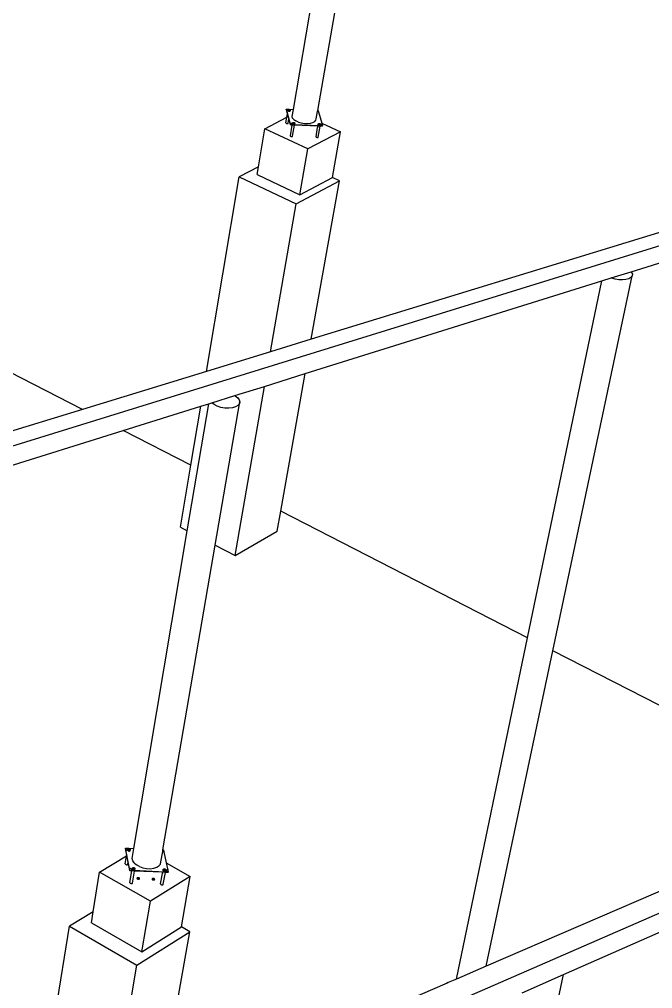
# Model space of a CAD drawing. Header units: inches. Extents: x -1925 to 2772, y -1726 to 1726.
# Drawn here: x 1209 to 1773, y -321 to 542 of the extents above; entities that cross this region are included whole.
import ezdxf

# ---------------------------------------------------------------- set-up
doc = ezdxf.new("R2010")
doc.units = ezdxf.units.IN
doc.header["$MEASUREMENT"] = 0

msp = doc.modelspace()

# ---------------------------------------------------------------- linework, layer by layer
for p, q in [((1474.68, 461.05), (1507.8, 650.9)), ((1453.06, 461.88), (1484.64, 645.58)), ((1446.73, 461.84), (1446.77, 462.12)), ((1447.07, 460.63), (1446.73, 461.84)), ((1447.12, 460.9), (1446.77, 462.12)), ((1446.77, 462.12), (1449.26, 462.02)), ((1446.77, 462.12), (1448.44, 461.35)), ((1447.07, 460.63), (1447.12, 460.9)), ((1447.83, 457.93), (1447.07, 460.63)), ((1447.12, 460.9), (1447.75, 460.92)), ((1450.32, 449.52), (1447.12, 460.9)), ((1447.3, 454.87), (1447.83, 457.93)), ((1447.75, 460.92), (1448.31, 461.02)), ((1449.09, 453.44), (1447.83, 457.93)), ((1448.31, 461.02), (1448.39, 461.05)), ((1448.38, 461.03), (1448.33, 460.94)), ((1448.33, 460.94), (1448.34, 460.82)), ((1448.38, 460.99), (1448.34, 460.93)), ((1448.34, 460.93), (1448.34, 460.8)), ((1448.34, 460.8), (1448.41, 460.68)), ((1448.37, 460.94), (1448.38, 460.99)), ((1448.37, 460.82), (1448.37, 460.94)), ((1448.44, 460.7), (1448.37, 460.82)), ((1448.38, 460.99), (1448.39, 461.05)), ((1448.39, 461.05), (1448.47, 461.51)), ((1448.41, 460.68), (1448.54, 460.56)), ((1448.56, 460.58), (1448.44, 460.7)), ((1448.47, 461.51), (1448.53, 461.61)), ((1448.47, 461.39), (1448.47, 461.51)), ((1448.53, 461.27), (1448.47, 461.39)), ((1448.5, 461.09), (1448.66, 461.15)), ((1448.5, 461.1), (1448.56, 461.14)), ((1448.53, 461.15), (1448.51, 461.14)), ((1448.53, 461.13), (1448.51, 461.11)), ((1448.53, 461.61), (1448.65, 461.71)), ((1448.64, 461.17), (1448.53, 461.27)), ((1448.62, 461.18), (1448.53, 461.15)), ((1448.64, 461.17), (1448.53, 461.13)), ((1448.54, 460.56), (1448.73, 460.45)), ((1448.56, 461.14), (1448.64, 461.17)), ((1448.74, 460.48), (1448.56, 460.58)), ((1448.66, 461.15), (1448.64, 461.17)), ((1448.64, 461.17), (1448.64, 461.17)), ((1448.65, 461.71), (1448.83, 461.77)), ((1448.66, 461.15), (1448.84, 461.05)), ((1448.73, 460.45), (1448.95, 460.37)), ((1448.96, 460.4), (1448.74, 460.48)), ((1448.83, 461.77), (1449.05, 461.81)), ((1449.06, 460.97), (1448.84, 461.05)), ((1448.95, 460.37), (1449.2, 460.31)), ((1448.96, 460.4), (1449.2, 460.34)), ((1449.05, 461.81), (1449.27, 461.81)), ((1449.3, 460.91), (1449.06, 460.97)), ((1449.2, 460.34), (1449.46, 460.32)), ((1449.2, 460.31), (1449.46, 460.28)), ((1449.27, 461.81), (1449.26, 462.02)), ((1449.26, 462.02), (1453.06, 461.88)), ((1449.27, 461.81), (1449.29, 461.82)), ((1449.29, 461.82), (1449.54, 461.79)), ((1449.55, 460.88), (1449.3, 460.91)), ((1449.46, 460.32), (1449.7, 460.32)), ((1449.46, 460.28), (1449.46, 460.32)), ((1449.46, 460.3), (1449.71, 460.31)), ((1449.54, 461.79), (1449.79, 461.73)), ((1449.8, 460.89), (1449.55, 460.88)), ((1449.7, 460.32), (1449.92, 460.36)), ((1449.71, 460.31), (1449.94, 460.35)), ((1449.79, 461.73), (1450, 461.65)), ((1450.01, 460.93), (1449.8, 460.89)), ((1450.09, 460.43), (1449.92, 460.36)), ((1449.94, 460.35), (1450.12, 460.41)), ((1449.98, 460.74), (1450.15, 460.73)), ((1450, 461.65), (1450.18, 461.55)), ((1450.11, 460.96), (1450.01, 460.93)), ((1450.09, 460.43), (1450.22, 460.52)), ((1450.12, 460.97), (1450.11, 460.96)), ((1450.11, 460.96), (1450.17, 460.9)), ((1450.19, 461), (1450.12, 460.97)), ((1450.18, 460.92), (1450.12, 460.97)), ((1450.12, 460.41), (1450.25, 460.51)), ((1450.18, 460.93), (1450.13, 460.97)), ((1450.18, 461.55), (1450.31, 461.44)), ((1450.31, 461.09), (1450.19, 461)), ((1450.28, 460.63), (1450.22, 460.52)), ((1450.25, 460.73), (1450.28, 460.73)), ((1450.25, 460.51), (1450.31, 460.62)), ((1450.26, 460.78), (1450.28, 460.74)), ((1450.3, 460.75), (1450.27, 460.82)), ((1450.31, 460.74), (1450.27, 460.82)), ((1450.28, 460.74), (1450.28, 460.73)), ((1450.28, 460.73), (1450.28, 460.63)), ((1450.28, 460.63), (1450.3, 460.73)), ((1450.28, 460.73), (1450.3, 460.73)), ((1450.3, 460.75), (1450.38, 461.19)), ((1450.31, 460.74), (1450.3, 460.75)), ((1450.3, 460.73), (1450.3, 460.75)), ((1450.3, 460.73), (1450.31, 460.73)), ((1450.31, 461.44), (1450.38, 461.31)), ((1450.38, 461.19), (1450.31, 461.09)), ((1450.32, 460.73), (1450.31, 460.74)), ((1450.31, 460.73), (1450.31, 460.74)), ((1450.31, 460.74), (1450.31, 460.74)), ((1450.31, 460.73), (1450.32, 460.73)), ((1450.31, 460.62), (1450.31, 460.73)), ((1450.38, 461.31), (1450.38, 461.19)), ((1451.98, 455.59), (1453.06, 461.88)), ((1473.37, 453.56), (1474.48, 459.94)), ((1474.48, 459.94), (1474.68, 461.05)), ((1474.48, 459.94), (1474.72, 459.89)), ((1474.65, 460.88), (1474.98, 461.06)), ((1474.68, 461.05), (1475.03, 461.03)), ((1474.72, 459.89), (1475.38, 459.82)), ((1475.03, 461.03), (1475.38, 459.82)), ((1475.38, 459.82), (1478.3, 449.74)), ((2132.41, 449.59), (426.98, -77.84)), ((1427.65, 444.62), (1447.3, 454.87)), ((1446.45, 449.92), (1447.3, 454.87)), ((1446.45, 449.8), (1446.45, 449.92)), ((1446.52, 449.67), (1446.45, 449.8)), ((1446.52, 449.67), (1446.65, 449.55)), ((1446.65, 449.55), (1446.84, 449.44)), ((1446.84, 449.44), (1447.06, 449.36)), ((1447.06, 449.36), (1447.32, 449.3)), ((1447.32, 449.3), (1447.58, 449.27)), ((1447.58, 449.27), (1447.83, 449.28)), ((1447.83, 449.28), (1448.05, 449.32)), ((1448.05, 449.32), (1448.24, 449.39)), ((1448.24, 449.39), (1448.36, 449.48)), ((1448.36, 449.48), (1448.43, 449.6)), ((1448.43, 449.72), (1448.41, 449.75)), ((1448.43, 449.6), (1449.09, 453.44)), ((1448.43, 449.6), (1448.43, 449.72)), ((1450.27, 449.25), (1449.09, 453.44)), ((1450.27, 449.25), (1450.32, 449.52)), ((1450.61, 448.03), (1450.27, 449.25)), ((1450.98, 449.46), (1450.32, 449.52)), ((1450.66, 448.3), (1450.32, 449.52)), ((1450.66, 448.3), (1452.18, 449.09)), ((1451.61, 449.31), (1450.98, 449.46)), ((1452.18, 449.1), (1451.61, 449.31)), ((1452.4, 454.24), (1451.98, 455.59)), ((1452.65, 448.83), (1452.18, 449.1)), ((1452.36, 449.45), (1452.29, 449.34)), ((1452.33, 449.39), (1452.29, 449.33)), ((1452.29, 449.34), (1452.29, 449.22)), ((1452.29, 449.33), (1452.3, 449.2)), ((1452.3, 449.2), (1452.37, 449.07)), ((1452.32, 449.34), (1452.36, 449.39)), ((1452.32, 449.34), (1452.33, 449.39)), ((1452.33, 449.22), (1452.32, 449.34)), ((1452.33, 449.39), (1452.42, 449.91)), ((1452.36, 449.44), (1452.33, 449.39)), ((1452.39, 449.09), (1452.33, 449.22)), ((1452.37, 449.46), (1452.36, 449.45)), ((1452.36, 449.44), (1452.36, 449.44)), ((1452.37, 449.07), (1452.5, 448.95)), ((1452.39, 449.09), (1452.52, 448.98)), ((1453.51, 452.91), (1452.4, 454.24)), ((1452.42, 449.91), (1452.49, 450.02)), ((1452.42, 449.79), (1452.42, 449.91)), ((1452.49, 449.66), (1452.42, 449.79)), ((1452.49, 450.02), (1452.61, 450.11)), ((1452.62, 449.55), (1452.49, 449.66)), ((1452.5, 448.95), (1452.68, 448.85)), ((1452.52, 448.98), (1452.7, 448.87)), ((1452.61, 450.11), (1452.79, 450.17)), ((1452.8, 449.44), (1452.62, 449.55)), ((1452.99, 448.52), (1452.65, 448.83)), ((1452.68, 448.85), (1452.91, 448.76)), ((1452.7, 448.87), (1452.92, 448.79)), ((1452.79, 450.17), (1453.01, 450.21)), ((1453.02, 449.36), (1452.8, 449.44)), ((1452.91, 448.76), (1453.16, 448.7)), ((1452.92, 448.79), (1453.16, 448.74)), ((1453.01, 450.21), (1453.25, 450.22)), ((1453.26, 449.31), (1453.02, 449.36)), ((1453.42, 448.71), (1453.16, 448.74)), ((1453.25, 450.22), (1453.5, 450.19)), ((1453.51, 449.28), (1453.26, 449.31)), ((1453.26, 449.28), (1453.29, 449.16)), ((1453.48, 449.28), (1453.28, 449.18)), ((1453.49, 449.15), (1453.29, 449.16)), ((1453.42, 448.71), (1453.29, 449.16)), ((1453.42, 448.71), (1453.66, 448.72)), ((1453.5, 450.19), (1453.75, 450.14)), ((1453.51, 452.91), (1455.26, 451.7)), ((1453.76, 449.29), (1453.51, 449.28)), ((1453.66, 448.72), (1453.88, 448.75)), ((1453.67, 448.7), (1453.9, 448.74)), ((1453.68, 448.68), (1453.9, 448.72)), ((1453.75, 450.14), (1453.97, 450.05)), ((1453.98, 449.32), (1453.76, 449.29)), ((1453.88, 448.75), (1454.06, 448.82)), ((1453.9, 448.74), (1454.08, 448.81)), ((1453.9, 448.72), (1454.09, 448.79)), ((1453.97, 450.05), (1454.15, 449.95)), ((1454.15, 449.39), (1453.98, 449.32)), ((1454.18, 448.91), (1454.06, 448.82)), ((1454.08, 448.81), (1454.21, 448.9)), ((1454.09, 448.79), (1454.22, 448.89)), ((1454.24, 449.13), (1454.11, 449.13)), ((1454.21, 449.27), (1454.14, 449.33)), ((1454.14, 449.3), (1454.18, 449.26)), ((1454.15, 449.95), (1454.27, 449.83)), ((1454.28, 449.48), (1454.15, 449.39)), ((1454.18, 449.26), (1454.24, 449.14)), ((1454.24, 449.02), (1454.18, 448.91)), ((1454.28, 449.14), (1454.21, 449.27)), ((1454.21, 448.9), (1454.28, 449.02)), ((1454.22, 448.89), (1454.28, 449)), ((1454.24, 449.14), (1454.24, 449.13)), ((1454.24, 449.13), (1454.24, 449.02)), ((1454.24, 449.02), (1454.26, 449.13)), ((1454.26, 449.13), (1454.24, 449.13)), ((1454.26, 449.13), (1454.34, 449.59)), ((1454.28, 449.12), (1454.26, 449.13)), ((1454.27, 449.83), (1454.34, 449.71)), ((1454.34, 449.59), (1454.28, 449.48)), ((1454.28, 449.13), (1454.28, 449.14)), ((1454.28, 449.12), (1454.28, 449.13)), ((1454.28, 449), (1454.28, 449.12)), ((1454.28, 449.02), (1454.28, 449.12)), ((1454.34, 449.71), (1454.34, 449.59)), ((1457.51, 450.68), (1455.26, 451.7)), ((1457.51, 450.68), (1460.11, 449.92)), ((1460.11, 449.92), (1462.89, 449.48)), ((1462.89, 449.48), (1465.65, 449.39)), ((1465.65, 449.39), (1468.21, 449.66)), ((1468.21, 449.66), (1470.4, 450.26)), ((2117.22, 456.01), (1469.03, 257.2)), ((1470.4, 450.26), (1472.05, 451.15)), ((1472.05, 451.15), (1473.07, 452.28)), ((1473.07, 452.28), (1473.37, 453.56)), ((1475.19, 448.52), (1475.29, 449.09)), ((1475.34, 448.72), (1475.22, 448.64)), ((1475.29, 449.09), (1475.36, 449.2)), ((1475.29, 448.97), (1475.29, 449.09)), ((1475.36, 448.85), (1475.29, 448.97)), ((1475.36, 449.2), (1475.48, 449.29)), ((1475.49, 448.73), (1475.36, 448.85)), ((1475.48, 449.29), (1475.66, 449.36)), ((1475.67, 448.63), (1475.49, 448.73)), ((1475.66, 449.36), (1475.87, 449.39)), ((1475.87, 449.39), (1476.12, 449.4)), ((1476.12, 449.4), (1476.37, 449.38)), ((1476.37, 449.38), (1476.62, 449.32)), ((1476.62, 449.32), (1476.84, 449.24)), ((1476.84, 449.24), (1477.02, 449.13)), ((1477.02, 449.13), (1477.14, 449.02)), ((1477.13, 448.27), (1477.22, 448.78)), ((1477.14, 449.02), (1477.21, 448.9)), ((1477.22, 448.78), (1477.15, 448.67)), ((1477.21, 448.9), (1477.22, 448.78)), ((1478.3, 449.74), (1494.98, 442.03)), ((1478.3, 449.74), (1478.68, 448.43)), ((1421.93, 410.87), (1427.65, 444.62)), ((1466.01, 426.75), (1427.65, 444.62)), ((1450.4, 438.29), (1452.06, 447.97)), ((1450.61, 448.03), (1450.66, 448.3)), ((1452.06, 447.97), (1450.61, 448.03)), ((1453.16, 448.21), (1450.66, 448.3)), ((1453.11, 447.93), (1452.06, 447.97)), ((1452.38, 437.97), (1454.09, 447.89)), ((1453.16, 448.21), (1452.99, 448.52)), ((1453.11, 447.93), (1453.16, 448.21)), ((1454.09, 447.89), (1453.11, 447.93)), ((1453.16, 448.7), (1453.43, 448.68)), ((1476.53, 447.31), (1453.16, 448.21)), ((1453.42, 448.69), (1453.67, 448.7)), ((1453.43, 448.68), (1453.68, 448.68)), ((1474.91, 447.09), (1454.09, 447.89)), ((1494.98, 442.03), (1466.01, 426.75)), ((1473.21, 437.51), (1474.64, 445.7)), ((1474.68, 445.76), (1474.64, 445.7)), ((1474.64, 445.58), (1474.68, 445.76)), ((1474.64, 445.7), (1474.64, 445.58)), ((1474.68, 445.76), (1474.91, 447.09)), ((1476.48, 447.03), (1474.91, 447.09)), ((1475.14, 448.42), (1475.21, 448.29)), ((1475.22, 448.64), (1475.16, 448.52)), ((1475.16, 448.52), (1475.16, 448.4)), ((1475.19, 448.52), (1475.26, 448.63)), ((1475.19, 448.4), (1475.19, 448.52)), ((1475.26, 448.28), (1475.19, 448.4)), ((1475.2, 437.18), (1476.92, 447.01)), ((1475.21, 448.29), (1475.34, 448.17)), ((1475.26, 448.63), (1475.33, 448.69)), ((1475.26, 448.28), (1475.39, 448.16)), ((1475.34, 448.17), (1475.53, 448.06)), ((1475.39, 448.16), (1475.57, 448.06)), ((1475.53, 448.06), (1475.76, 447.98)), ((1475.57, 448.06), (1475.79, 447.97)), ((1475.89, 448.54), (1475.67, 448.63)), ((1475.76, 447.98), (1476.01, 447.92)), ((1475.79, 447.97), (1476.04, 447.92)), ((1476.14, 448.49), (1475.89, 448.54)), ((1476.01, 447.92), (1476.27, 447.89)), ((1476.04, 447.92), (1476.29, 447.89)), ((1476.39, 448.46), (1476.14, 448.49)), ((1476.27, 447.89), (1476.29, 447.89)), ((1476.53, 447.9), (1476.29, 447.89)), ((1476.29, 447.88), (1476.55, 447.88)), ((1476.63, 448.47), (1476.39, 448.46)), ((1476.48, 447.03), (1476.53, 447.31)), ((1476.92, 447.01), (1476.48, 447.03)), ((1476.69, 447.9), (1476.52, 447.62)), ((1476.52, 447.62), (1476.53, 447.31)), ((1476.53, 447.9), (1476.73, 447.93)), ((1479.03, 447.21), (1476.53, 447.31)), ((1476.55, 447.88), (1476.77, 447.92)), ((1476.85, 448.51), (1476.63, 448.47)), ((1476.73, 447.93), (1476.69, 447.9)), ((1476.73, 447.93), (1476.75, 447.94)), ((1476.94, 448.09), (1476.75, 447.95)), ((1476.75, 447.94), (1476.93, 448.01)), ((1476.77, 447.92), (1476.96, 447.99)), ((1476.98, 448.31), (1476.82, 448.32)), ((1476.94, 448.54), (1476.85, 448.51)), ((1478.98, 446.93), (1476.92, 447.01)), ((1477.03, 448.08), (1476.93, 448.01)), ((1476.93, 448.01), (1476.93, 448.01)), ((1476.96, 448.55), (1476.94, 448.54)), ((1476.94, 448.54), (1477.01, 448.48)), ((1477.03, 448.57), (1476.96, 448.55)), ((1477.02, 448.5), (1476.96, 448.55)), ((1476.96, 447.99), (1477.08, 448.09)), ((1477.02, 448.51), (1476.97, 448.55)), ((1477.03, 448.57), (1477.09, 448.62)), ((1477.05, 448.1), (1477.03, 448.08)), ((1477.05, 448.1), (1477.1, 448.18)), ((1477.05, 448.1), (1477.06, 448.1)), ((1477.1, 448.18), (1477.06, 448.16)), ((1477.06, 448.1), (1477.11, 448.18)), ((1477.07, 448.12), (1477.06, 448.12)), ((1477.09, 448.11), (1477.07, 448.12)), ((1477.07, 448.12), (1477.07, 448.12)), ((1477.08, 448.09), (1477.09, 448.11)), ((1477.15, 448.67), (1477.09, 448.62)), ((1477.11, 448.31), (1477.09, 448.31)), ((1477.09, 448.11), (1477.15, 448.2)), ((1479.03, 447.21), (1477.09, 448.11)), ((1477.13, 448.34), (1477.1, 448.38)), ((1477.1, 448.35), (1477.11, 448.33)), ((1477.12, 448.21), (1477.1, 448.18)), ((1477.11, 448.18), (1477.1, 448.18)), ((1477.15, 448.32), (1477.11, 448.4)), ((1477.11, 448.33), (1477.11, 448.31)), ((1477.47, 448.32), (1477.11, 448.18)), ((1477.11, 448.31), (1477.12, 448.21)), ((1477.11, 448.18), (1477.13, 448.21)), ((1477.12, 448.21), (1477.13, 448.27)), ((1477.13, 448.27), (1477.13, 448.34)), ((1477.13, 448.21), (1477.13, 448.27)), ((1477.15, 448.32), (1477.15, 448.32)), ((1477.15, 448.31), (1477.15, 448.32)), ((1477.15, 448.2), (1477.15, 448.31)), ((1478.04, 448.42), (1477.47, 448.32)), ((1478.68, 448.43), (1478.04, 448.42)), ((1478.68, 448.43), (1479.03, 447.21)), ((1478.98, 446.93), (1479.03, 447.21)), ((1487.77, 401.34), (1494.98, 442.03)), ((1450.4, 438.17), (1450.4, 438.29)), ((1450.47, 438.04), (1450.4, 438.17)), ((1450.47, 438.04), (1450.6, 437.92)), ((1450.6, 437.92), (1450.79, 437.81)), ((1450.79, 437.81), (1451.01, 437.73)), ((1451.01, 437.73), (1451.26, 437.67)), ((1451.26, 437.67), (1451.53, 437.65)), ((1451.53, 437.65), (1451.78, 437.65)), ((1451.78, 437.65), (1452, 437.69)), ((1452, 437.69), (1452.19, 437.76)), ((1452.19, 437.76), (1452.32, 437.86)), ((1452.32, 437.86), (1452.38, 437.97)), ((1473.21, 437.38), (1473.21, 437.51)), ((1473.28, 437.26), (1473.21, 437.38)), ((1473.28, 437.26), (1473.41, 437.13)), ((1473.41, 437.13), (1473.6, 437.03)), ((1473.6, 437.03), (1473.83, 436.94)), ((1473.83, 436.94), (1474.08, 436.88)), ((1474.08, 436.88), (1474.34, 436.86)), ((1474.34, 436.86), (1474.59, 436.86)), ((1474.59, 436.86), (1474.82, 436.9)), ((1474.82, 436.9), (1475, 436.97)), ((1475, 436.97), (1475.07, 437.02)), ((1475.07, 437.02), (1475.13, 437.07)), ((1475.13, 437.07), (1475.2, 437.18)), ((1458.9, 385.95), (1466.01, 426.75)), ((1421.93, 410.87), (1404.76, 401.84)), ((1420.76, 403.95), (1421.93, 410.87)), ((1375.76, 228.6), (1404.76, 401.84)), ((1404.76, 401.84), (1455.62, 377.76)), ((1420.76, 403.95), (1458.9, 385.95)), ((1455.62, 377.76), (1494.16, 398.35)), ((1458.9, 385.95), (1487.77, 401.34)), ((1469.03, 257.2), (1494.16, 398.35)), ((1494.16, 398.35), (1487.77, 401.34)), ((1753.79, 317.34), (2032.59, 404.48)), ((1432.72, 246.07), (1455.62, 377.76)), ((1684.15, -20.16), (1754.66, 313.59)), ((1727.66, 309.17), (1736.08, 311.81)), ((1736.08, 311.81), (1753.79, 317.34)), ((1736.5, 311.62), (1736.08, 311.81)), ((1739.64, 310.69), (1736.5, 311.62)), ((1742.96, 310.15), (1739.64, 310.69)), ((1751.72, 311.1), (1749.21, 310.37)), ((1753.58, 312.2), (1751.72, 311.1)), ((1754.66, 313.59), (1753.58, 312.2)), ((1753.79, 317.34), (1754.26, 316.82)), ((1754.26, 316.82), (1754.9, 315.16)), ((1754.9, 315.16), (1754.66, 313.59)), ((1463.58, 226.63), (1727.66, 309.17)), ((1661.52, -8.56), (1727.66, 309.17)), ((1746.22, 310.04), (1742.96, 310.15)), ((1749.21, 310.37), (1746.22, 310.04)), ((1265.19, 194.69), (1146.95, 255.32)), ((1469.03, 257.2), (1432.72, 246.07)), ((1432.72, 246.07), (1375.76, 228.6)), ((1375.76, 228.6), (1265.19, 194.69)), ((1427.37, 215.32), (1463.58, 226.63)), ((1441.77, 104.14), (1463.58, 226.63)), ((1400.92, 207.05), (1427.37, 215.32)), ((1401.15, 64.59), (1427.37, 215.32)), ((1358.61, 86.77), (1377.61, 199.76)), ((1370.57, 197.56), (1377.61, 199.76)), ((1377.61, 199.76), (1380.33, 200.61)), ((1380.33, 200.61), (1400.92, 207.05)), ((1382.41, 199.03), (1380.33, 200.61)), ((1385.23, 197.64), (1382.41, 199.03)), ((1383.45, 73.82), (1405.36, 201.57)), ((1400.92, 207.05), (1401.3, 206.86)), ((1401.3, 206.86), (1403.47, 205.21)), ((1403.47, 205.21), (1404.86, 203.4)), ((1404.94, 199.82), (1403.63, 198.29)), ((1404.86, 203.4), (1405.36, 201.57)), ((1405.36, 201.57), (1404.94, 199.82)), ((1265.19, 194.69), (1132.88, 154.1)), ((1301.61, 176.01), (1370.57, 197.56)), ((1361.8, 145.15), (1370.57, 197.56)), ((1388.5, 196.61), (1385.23, 197.64)), ((1392, 196.01), (1388.5, 196.61)), ((1395.49, 195.89), (1392, 196.01)), ((1398.74, 196.25), (1395.49, 195.89)), ((1401.51, 197.07), (1398.74, 196.25)), ((1403.63, 198.29), (1401.51, 197.07)), ((1128.39, 121.87), (1301.61, 176.01)), ((2771.81, 179.05), (1146.04, -529.45)), ((1361.8, 145.15), (1301.61, 176.01)), ((1352.55, 89.93), (1361.8, 145.15)), ((1438.58, 86.26), (1441.77, 104.14)), ((1661.52, -8.56), (1441.77, 104.14)), ((1311.04, -196.11), (1358.61, 86.77)), ((1352.55, 89.93), (1358.61, 86.77)), ((1401.15, 64.59), (1438.58, 86.26)), ((1336.94, -197.3), (1383.45, 73.82)), ((1383.45, 73.82), (1401.15, 64.59)), ((1598.29, -312.35), (1661.52, -8.56)), ((1624.84, -300.89), (1684.15, -20.16)), ((1868.22, -114.55), (1684.15, -20.16)), ((1693.73, -308.24), (1991.08, -177.56)), ((1885.97, -188.16), (1624.84, -300.89)), ((1303.55, -196.07), (1303.6, -195.76)), ((1303.89, -197.82), (1303.55, -196.07)), ((1303.95, -197.51), (1303.6, -195.76)), ((1303.6, -195.76), (1306.58, -195.9)), ((1303.6, -195.76), (1305.56, -196.87)), ((1303.89, -197.82), (1303.95, -197.51)), ((1304.69, -201.82), (1303.89, -197.82)), ((1303.95, -197.51), (1304.71, -197.49)), ((1307.2, -213.92), (1303.95, -197.51)), ((1304.71, -197.49), (1305.39, -197.35)), ((1305.39, -197.35), (1305.48, -197.31)), ((1305.5, -197.29), (1305.41, -197.46)), ((1305.41, -197.46), (1305.41, -197.63)), ((1305.42, -197.48), (1305.41, -197.66)), ((1305.41, -197.66), (1305.49, -197.84)), ((1305.46, -197.39), (1305.42, -197.48)), ((1305.45, -197.46), (1305.53, -197.31)), ((1305.45, -197.46), (1305.46, -197.39)), ((1305.45, -197.64), (1305.45, -197.46)), ((1305.52, -197.81), (1305.45, -197.64)), ((1305.46, -197.39), (1305.48, -197.31)), ((1305.5, -197.32), (1305.46, -197.39)), ((1305.48, -197.31), (1305.56, -196.84)), ((1305.48, -197.31), (1305.55, -197.28)), ((1305.49, -197.84), (1305.64, -198.01)), ((1305.62, -197.19), (1305.5, -197.29)), ((1305.55, -197.28), (1305.5, -197.32)), ((1305.67, -197.98), (1305.52, -197.81)), ((1305.53, -197.31), (1305.59, -197.26)), ((1305.55, -197.01), (1305.56, -196.84)), ((1305.62, -197.18), (1305.55, -197.01)), ((1305.62, -197.22), (1305.55, -197.28)), ((1305.55, -197.28), (1305.59, -197.26)), ((1305.56, -196.84), (1305.64, -196.68)), ((1305.59, -197.26), (1305.62, -197.24)), ((1305.59, -197.26), (1305.61, -197.25)), ((1305.77, -197.35), (1305.62, -197.18)), ((1305.64, -196.68), (1305.79, -196.55)), ((1305.64, -198.01), (1305.85, -198.16)), ((1305.88, -198.13), (1305.67, -197.98)), ((1305.98, -197.5), (1305.77, -197.35)), ((1305.79, -196.55), (1306.01, -196.45)), ((1305.85, -198.16), (1306.12, -198.29)), ((1305.88, -198.13), (1306.13, -198.24)), ((1306.24, -197.61), (1305.98, -197.5)), ((1306.01, -196.45), (1306.27, -196.4)), ((1306.12, -198.29), (1306.42, -198.37)), ((1306.13, -198.24), (1306.42, -198.32)), ((1306.53, -197.69), (1306.24, -197.61)), ((1306.27, -196.4), (1306.55, -196.39)), ((1306.42, -198.32), (1306.72, -198.36)), ((1306.42, -198.37), (1306.73, -198.41)), ((1306.83, -197.73), (1306.53, -197.69)), ((1306.55, -196.39), (1306.57, -196.35)), ((1306.55, -196.39), (1306.56, -196.39)), ((1306.56, -196.39), (1306.86, -196.43)), ((1306.57, -196.35), (1306.58, -195.9)), ((1306.58, -195.9), (1311.04, -196.11)), ((1306.72, -198.36), (1307.02, -198.35)), ((1306.73, -198.41), (1306.72, -198.36)), ((1306.73, -198.38), (1307.03, -198.37)), ((1307.12, -197.72), (1306.83, -197.73)), ((1306.86, -196.43), (1307.15, -196.51)), ((1307.28, -198.3), (1307.02, -198.35)), ((1307.03, -198.37), (1307.3, -198.32)), ((1307.38, -197.67), (1307.12, -197.72)), ((1307.12, -197.74), (1307.57, -197.76)), ((1307.15, -196.51), (1307.41, -196.62)), ((1307.49, -198.2), (1307.28, -198.3)), ((1307.3, -198.32), (1307.53, -198.22)), ((1307.6, -197.57), (1307.38, -197.67)), ((1307.41, -196.62), (1307.62, -196.77)), ((1307.49, -198.2), (1307.65, -198.07)), ((1307.53, -198.22), (1307.69, -198.08)), ((1307.75, -197.44), (1307.6, -197.57)), ((1307.62, -196.77), (1307.77, -196.94)), ((1307.65, -198.07), (1307.73, -197.91)), ((1307.69, -198.08), (1307.77, -197.92)), ((1307.73, -197.91), (1307.76, -197.77)), ((1307.84, -197.28), (1307.75, -197.44)), ((1307.76, -197.72), (1307.84, -197.28)), ((1307.77, -197.76), (1307.76, -197.72)), ((1307.76, -197.77), (1307.76, -197.72)), ((1307.78, -197.74), (1307.76, -197.72)), ((1307.76, -197.77), (1307.77, -197.77)), ((1307.77, -196.94), (1307.84, -197.11)), ((1307.77, -197.76), (1307.78, -197.74)), ((1307.78, -197.77), (1307.77, -197.76)), ((1307.77, -197.77), (1307.77, -197.76)), ((1307.77, -197.77), (1307.78, -197.77)), ((1307.77, -197.92), (1307.77, -197.77)), ((1307.84, -197.11), (1307.84, -197.28)), ((1309.51, -205.16), (1311.04, -196.11)), ((1336.67, -198.88), (1336.94, -197.3)), ((1336.89, -197.61), (1337.4, -197.29)), ((1336.94, -197.3), (1337.45, -197.32)), ((1337.45, -197.32), (1337.81, -199.07)), ((1280.53, -217.28), (1304.56, -202.59)), ((1303.38, -209.66), (1304.56, -202.59)), ((1304.56, -202.59), (1304.69, -201.82)), ((1306.01, -208.48), (1304.69, -201.82)), ((1309.94, -207.11), (1309.51, -205.16)), ((1335.09, -208.09), (1336.67, -198.88)), ((1336.67, -198.88), (1337.03, -198.98)), ((1337.03, -198.98), (1337.81, -199.07)), ((1337.81, -199.07), (1339.85, -208.95)), ((1303.37, -209.84), (1303.38, -209.66)), ((1303.45, -210.02), (1303.37, -209.84)), ((1303.6, -210.19), (1303.45, -210.02)), ((1303.6, -210.19), (1303.81, -210.34)), ((1303.81, -210.34), (1304.08, -210.47)), ((1304.08, -210.47), (1304.38, -210.55)), ((1304.38, -210.55), (1304.69, -210.59)), ((1304.69, -210.59), (1304.99, -210.58)), ((1304.99, -210.58), (1305.26, -210.52)), ((1305.26, -210.52), (1305.49, -210.42)), ((1305.49, -210.42), (1305.65, -210.29)), ((1305.66, -209.76), (1305.61, -209.7)), ((1305.65, -210.29), (1305.73, -210.12)), ((1305.74, -209.95), (1305.66, -209.76)), ((1305.73, -210.12), (1306.01, -208.48)), ((1305.73, -210.12), (1305.74, -209.95)), ((1307.14, -214.22), (1306.01, -208.48)), ((1307.14, -214.22), (1307.2, -213.92)), ((1307.49, -215.99), (1307.14, -214.22)), ((1307.98, -214.01), (1307.2, -213.92)), ((1307.54, -215.68), (1307.2, -213.92)), ((1307.49, -215.99), (1307.54, -215.68)), ((1307.54, -215.68), (1309.41, -214.54)), ((1310.54, -215.82), (1307.54, -215.68)), ((1308.74, -214.22), (1307.98, -214.01)), ((1309.42, -214.53), (1308.74, -214.22)), ((1309.97, -214.92), (1309.42, -214.53)), ((1309.56, -214.18), (1309.55, -214.36)), ((1309.64, -214.02), (1309.56, -214.18)), ((1309.61, -214.11), (1309.56, -214.2)), ((1309.56, -214.2), (1309.56, -214.38)), ((1309.56, -214.38), (1309.63, -214.57)), ((1309.59, -214.36), (1309.6, -214.19)), ((1309.67, -214.54), (1309.59, -214.36)), ((1309.6, -214.19), (1309.68, -214.03)), ((1309.6, -214.19), (1309.61, -214.11)), ((1309.61, -214.11), (1309.7, -213.56)), ((1309.65, -214.04), (1309.61, -214.11)), ((1309.63, -214.57), (1309.79, -214.74)), ((1309.77, -213.91), (1309.64, -214.02)), ((1309.77, -213.94), (1309.65, -214.04)), ((1309.81, -214.71), (1309.67, -214.54)), ((1309.68, -214.03), (1309.76, -213.96)), ((1309.7, -213.56), (1309.79, -213.4)), ((1309.7, -213.73), (1309.7, -213.56)), ((1309.77, -213.91), (1309.7, -213.73)), ((1309.92, -214.07), (1309.77, -213.91)), ((1309.79, -213.4), (1309.94, -213.27)), ((1309.79, -214.74), (1310, -214.89)), ((1309.81, -214.71), (1310.02, -214.85)), ((1310.13, -214.22), (1309.92, -214.07)), ((1311.21, -209.03), (1309.94, -207.11)), ((1309.94, -213.27), (1310.16, -213.17)), ((1310.35, -215.36), (1309.97, -214.92)), ((1310, -214.89), (1310.27, -215.02)), ((1310.02, -214.85), (1310.28, -214.97)), ((1310.39, -214.34), (1310.13, -214.22)), ((1310.16, -213.17), (1310.42, -213.12)), ((1310.27, -215.02), (1310.57, -215.1)), ((1310.57, -215.05), (1310.28, -214.97)), ((1310.54, -215.82), (1310.35, -215.36)), ((1310.68, -214.42), (1310.39, -214.34)), ((1310.42, -213.12), (1310.71, -213.11)), ((1310.57, -215.05), (1310.88, -215.09)), ((1310.57, -215.1), (1310.89, -215.14)), ((1310.98, -214.46), (1310.68, -214.42)), ((1310.71, -213.11), (1311.02, -213.14)), ((1311.17, -215.08), (1310.88, -215.09)), ((1310.88, -215.11), (1311.18, -215.1)), ((1310.89, -215.14), (1311.19, -215.13)), ((1311.12, -214.45), (1310.98, -214.46)), ((1311.02, -213.14), (1311.31, -213.22)), ((1311.27, -214.46), (1311.12, -214.45)), ((1311.28, -214.45), (1311.12, -214.45)), ((1311.17, -215.08), (1311.43, -215.03)), ((1311.18, -215.1), (1311.46, -215.05)), ((1311.19, -215.13), (1311.46, -215.07)), ((1311.21, -209.03), (1313.24, -210.78)), ((1311.54, -214.39), (1311.28, -214.45)), ((1311.31, -213.22), (1311.57, -213.34)), ((1311.43, -215.03), (1311.65, -214.93)), ((1311.46, -215.05), (1311.68, -214.95)), ((1311.46, -215.07), (1311.69, -214.97)), ((1311.76, -214.3), (1311.54, -214.39)), ((1311.57, -213.34), (1311.78, -213.49)), ((1311.65, -214.93), (1311.8, -214.8)), ((1311.68, -214.95), (1311.84, -214.81)), ((1311.69, -214.97), (1311.85, -214.83)), ((1311.91, -214.17), (1311.76, -214.3)), ((1311.78, -213.49), (1311.92, -213.66)), ((1311.89, -214.64), (1311.8, -214.8)), ((1311.84, -214.81), (1311.93, -214.65)), ((1311.85, -214.83), (1311.93, -214.67)), ((1311.89, -214.49), (1311.86, -214.49)), ((1311.87, -214.41), (1311.89, -214.47)), ((1311.93, -214.47), (1311.88, -214.35)), ((1311.89, -214.47), (1311.89, -214.49)), ((1311.89, -214.49), (1311.89, -214.64)), ((1311.91, -214.49), (1311.89, -214.49)), ((1311.89, -214.64), (1311.91, -214.49)), ((1311.99, -214.01), (1311.91, -214.17)), ((1311.91, -214.49), (1311.99, -214.01)), ((1311.94, -214.49), (1311.91, -214.49)), ((1311.92, -213.66), (1312, -213.84)), ((1311.93, -214.48), (1311.93, -214.47)), ((1311.93, -214.49), (1311.93, -214.48)), ((1311.93, -214.67), (1311.94, -214.49)), ((1311.93, -214.65), (1311.93, -214.49)), ((1312, -213.84), (1311.99, -214.01)), ((1315.89, -212.25), (1313.24, -210.78)), ((1315.89, -212.25), (1318.98, -213.34)), ((1318.98, -213.34), (1322.29, -213.97)), ((1322.29, -213.97), (1325.61, -214.1)), ((1325.61, -214.1), (1328.7, -213.72)), ((1328.7, -213.72), (1331.35, -212.86)), ((1331.35, -212.86), (1333.38, -211.57)), ((1333.38, -211.57), (1334.66, -209.94)), ((1334.66, -209.94), (1335.09, -208.09)), ((1336.95, -215.51), (1337.03, -215.7)), ((1337.07, -215.19), (1336.98, -215.36)), ((1336.98, -215.36), (1336.98, -215.54)), ((1337.02, -215.37), (1337.13, -214.73)), ((1337.02, -215.37), (1337.1, -215.21)), ((1337.02, -215.54), (1337.02, -215.37)), ((1337.09, -215.72), (1337.02, -215.54)), ((1337.03, -215.7), (1337.18, -215.87)), ((1337.2, -215.08), (1337.07, -215.19)), ((1337.24, -215.88), (1337.09, -215.72)), ((1337.1, -215.21), (1337.19, -215.13)), ((1337.13, -214.73), (1337.21, -214.58)), ((1337.13, -214.91), (1337.13, -214.73)), ((1337.2, -215.08), (1337.13, -214.91)), ((1337.35, -215.25), (1337.2, -215.08)), ((1337.21, -214.58), (1337.37, -214.44)), ((1337.56, -215.4), (1337.35, -215.25)), ((1337.37, -214.44), (1337.58, -214.35)), ((1337.82, -215.52), (1337.56, -215.4)), ((1337.58, -214.35), (1337.84, -214.29)), ((1338.11, -215.6), (1337.82, -215.52)), ((1337.84, -214.29), (1338.14, -214.28)), ((1338.42, -215.64), (1338.11, -215.6)), ((1338.14, -214.28), (1338.44, -214.32)), ((1338.71, -215.63), (1338.42, -215.64)), ((1338.44, -214.32), (1338.73, -214.4)), ((1338.97, -215.57), (1338.71, -215.63)), ((1338.73, -214.4), (1338.99, -214.52)), ((1339.19, -215.48), (1338.97, -215.57)), ((1338.99, -214.52), (1339.2, -214.67)), ((1339.34, -215.35), (1339.19, -215.48)), ((1339.2, -214.67), (1339.35, -214.84)), ((1339.32, -215.67), (1339.29, -215.67)), ((1339.3, -215.6), (1339.32, -215.64)), ((1339.75, -215.66), (1339.3, -215.86)), ((1339.36, -215.65), (1339.31, -215.53)), ((1339.33, -215.63), (1339.31, -215.56)), ((1339.32, -215.64), (1339.32, -215.67)), ((1339.32, -215.67), (1339.32, -215.82)), ((1339.32, -215.82), (1339.33, -215.72)), ((1339.33, -215.72), (1339.42, -215.19)), ((1339.33, -215.72), (1339.33, -215.63)), ((1339.33, -215.8), (1339.33, -215.72)), ((1339.42, -215.19), (1339.34, -215.35)), ((1339.35, -214.84), (1339.43, -215.01)), ((1339.36, -215.66), (1339.36, -215.65)), ((1339.36, -215.67), (1339.36, -215.66)), ((1339.36, -215.83), (1339.36, -215.67)), ((1339.43, -215.01), (1339.42, -215.19)), ((1340.44, -215.51), (1339.75, -215.66)), ((1339.85, -208.95), (1361.22, -221.02)), ((1339.85, -208.95), (1341.2, -215.49)), ((1341.2, -215.49), (1340.44, -215.51)), ((1341.2, -215.49), (1341.57, -217.25)), ((1274.75, -252.37), (1280.53, -217.28)), ((1325.67, -243.06), (1280.53, -217.28)), ((1309.25, -216.07), (1307.49, -215.99)), ((1307.51, -226.41), (1309.25, -216.07)), ((1310.49, -216.12), (1309.25, -216.07)), ((1309.87, -226.88), (1311.68, -216.18)), ((1310.49, -216.12), (1310.54, -215.82)), ((1311.68, -216.18), (1310.49, -216.12)), ((1338.57, -217.12), (1310.54, -215.82)), ((1336.64, -217.33), (1311.68, -216.18)), ((1313.83, -222.41), (1313.74, -222.57)), ((1313.74, -222.57), (1313.74, -222.75)), ((1313.74, -222.75), (1313.81, -222.93)), ((1313.81, -222.93), (1313.97, -223.11)), ((1313.99, -222.27), (1313.83, -222.41)), ((1313.97, -223.11), (1314.18, -223.26)), ((1314.21, -222.17), (1313.99, -222.27)), ((1314.18, -223.26), (1314.45, -223.38)), ((1314.48, -222.11), (1314.21, -222.17)), ((1314.45, -223.38), (1314.75, -223.46)), ((1314.78, -222.1), (1314.48, -222.11)), ((1314.75, -223.46), (1315.06, -223.5)), ((1315.1, -222.14), (1314.78, -222.1)), ((1314.92, -222.8), (1315.66, -222.35)), ((1315.06, -223.5), (1315.37, -223.49)), ((1315.4, -222.22), (1315.1, -222.14)), ((1315.37, -223.49), (1315.64, -223.44)), ((1315.66, -222.35), (1315.4, -222.22)), ((1315.64, -223.44), (1315.86, -223.34)), ((1315.88, -222.5), (1315.66, -222.35)), ((1315.86, -223.34), (1316.02, -223.2)), ((1316.03, -222.68), (1315.88, -222.5)), ((1316.02, -223.2), (1316.11, -223.04)), ((1316.11, -222.86), (1316.03, -222.68)), ((1316.11, -223.04), (1316.11, -222.86)), ((1361.22, -221.02), (1325.67, -243.06)), ((1327.29, -223.03), (1327.2, -223.19)), ((1327.2, -223.19), (1327.2, -223.37)), ((1327.2, -223.37), (1327.28, -223.56)), ((1327.28, -223.56), (1327.43, -223.73)), ((1327.45, -222.89), (1327.29, -223.03)), ((1327.43, -223.73), (1327.65, -223.88)), ((1327.67, -222.79), (1327.45, -222.89)), ((1327.45, -222.89), (1328.39, -223.43)), ((1327.65, -223.88), (1327.92, -224.01)), ((1327.94, -222.74), (1327.67, -222.79)), ((1327.92, -224.01), (1328.22, -224.09)), ((1328.24, -222.73), (1327.94, -222.74)), ((1328.22, -224.09), (1328.53, -224.13)), ((1328.56, -222.77), (1328.24, -222.73)), ((1328.53, -224.13), (1328.83, -224.12)), ((1328.86, -222.85), (1328.56, -222.77)), ((1328.83, -224.12), (1329.1, -224.06)), ((1329.13, -222.97), (1328.86, -222.85)), ((1329.1, -224.06), (1329.33, -223.96)), ((1329.34, -223.13), (1329.13, -222.97)), ((1329.33, -223.96), (1329.49, -223.83)), ((1329.5, -223.3), (1329.34, -223.13)), ((1329.49, -223.83), (1329.57, -223.66)), ((1329.57, -223.48), (1329.5, -223.3)), ((1329.57, -223.66), (1329.57, -223.48)), ((1334.86, -227.54), (1336.42, -218.48)), ((1336.41, -218.66), (1336.46, -218.4)), ((1336.42, -218.48), (1336.41, -218.66)), ((1336.46, -218.4), (1336.42, -218.48)), ((1336.46, -218.4), (1336.64, -217.33)), ((1338.51, -217.42), (1336.64, -217.33)), ((1337.18, -215.87), (1337.4, -216.03)), ((1337.23, -228.01), (1339.05, -217.45)), ((1337.24, -215.88), (1337.45, -216.03)), ((1337.4, -216.03), (1337.67, -216.15)), ((1337.45, -216.03), (1337.71, -216.15)), ((1337.67, -216.15), (1337.97, -216.23)), ((1338.01, -216.23), (1337.71, -216.15)), ((1337.97, -216.23), (1338.29, -216.27)), ((1338.01, -216.23), (1338.31, -216.27)), ((1338.29, -216.27), (1338.31, -216.27)), ((1338.59, -216.26), (1338.31, -216.27)), ((1338.31, -216.29), (1338.62, -216.28)), ((1338.51, -217.42), (1338.57, -217.12)), ((1339.05, -217.45), (1338.51, -217.42)), ((1338.58, -216.66), (1338.57, -217.12)), ((1341.57, -217.25), (1338.57, -217.12)), ((1338.79, -216.25), (1338.58, -216.66)), ((1338.59, -216.26), (1338.84, -216.21)), ((1338.62, -216.28), (1338.89, -216.23)), ((1338.84, -216.21), (1338.79, -216.25)), ((1338.84, -216.21), (1338.86, -216.2)), ((1338.86, -216.2), (1339.08, -216.11)), ((1338.89, -216.23), (1339.11, -216.13)), ((1341.52, -217.56), (1339.05, -217.45)), ((1339.09, -216.1), (1339.08, -216.11)), ((1339.2, -216), (1339.09, -216.1)), ((1339.11, -216.13), (1339.27, -215.99)), ((1339.23, -215.98), (1339.2, -216)), ((1339.23, -215.98), (1339.29, -215.86)), ((1339.23, -215.98), (1339.25, -215.97)), ((1339.25, -215.94), (1339.24, -215.94)), ((1339.29, -215.86), (1339.25, -215.88)), ((1339.25, -215.97), (1339.3, -215.86)), ((1339.26, -215.95), (1339.25, -215.94)), ((1339.29, -215.96), (1339.26, -215.95)), ((1339.27, -215.99), (1339.29, -215.96)), ((1339.32, -215.82), (1339.29, -215.86)), ((1339.29, -215.96), (1339.36, -215.83)), ((1339.3, -215.86), (1339.29, -215.86)), ((1341.57, -217.25), (1339.29, -215.96)), ((1339.3, -215.86), (1339.33, -215.8)), ((1341.52, -217.56), (1341.57, -217.25)), ((1353.35, -265.99), (1361.22, -221.02)), ((1307.5, -226.59), (1307.51, -226.41)), ((1307.58, -226.77), (1307.5, -226.59)), ((1307.73, -226.94), (1307.58, -226.77)), ((1307.73, -226.94), (1307.95, -227.1)), ((1307.95, -227.1), (1308.22, -227.22)), ((1308.22, -227.22), (1308.52, -227.3)), ((1308.52, -227.3), (1308.83, -227.34)), ((1308.83, -227.34), (1309.13, -227.33)), ((1309.13, -227.33), (1309.4, -227.28)), ((1309.4, -227.28), (1309.63, -227.18)), ((1309.63, -227.18), (1309.79, -227.04)), ((1309.79, -227.04), (1309.87, -226.88)), ((1334.85, -227.72), (1334.86, -227.54)), ((1334.93, -227.9), (1334.85, -227.72)), ((1335.09, -228.08), (1334.93, -227.9)), ((1335.09, -228.08), (1335.3, -228.23)), ((1335.3, -228.23), (1335.57, -228.36)), ((1335.57, -228.36), (1335.87, -228.44)), ((1335.87, -228.44), (1336.19, -228.48)), ((1336.19, -228.48), (1336.49, -228.47)), ((1336.49, -228.47), (1336.76, -228.41)), ((1336.76, -228.41), (1336.99, -228.31)), ((1337.14, -228.17), (1336.99, -228.31)), ((1336.99, -228.31), (1336.99, -228.31)), ((1337.14, -228.17), (1337.23, -228.01)), ((1317.96, -288.14), (1325.67, -243.06)), ((1274.75, -252.37), (1253.82, -265.27)), ((1273.13, -262.23), (1274.75, -252.37)), ((1219.65, -475.8), (1253.82, -265.27)), ((1253.82, -265.27), (1313.6, -299.95)), ((1273.13, -262.23), (1317.96, -288.14)), ((1317.96, -288.14), (1353.35, -265.99)), ((1360.87, -270.29), (1353.35, -265.99)), ((1313.6, -299.95), (1360.87, -270.29)), ((1333.29, -426.75), (1360.87, -270.29)), ((1288.65, -446.02), (1313.6, -299.95)), ((1624.84, -300.89), (1598.29, -312.35)), ((1493.88, -1214.83), (1693.73, -308.24)), ((1656.63, -324.55), (1693.73, -308.24)), ((1589.91, -315.97), (1333.29, -426.75)), ((1589.86, -315.8), (1589.92, -315.53)), ((1589.91, -315.97), (1589.86, -315.8)), ((1590.02, -315.92), (1589.91, -315.97)), ((1590.02, -315.92), (1589.92, -315.53)), ((1589.92, -315.53), (1590.84, -315.57)), ((1589.92, -315.53), (1590.36, -315.77)), ((1590.84, -315.57), (1590.02, -315.92)), ((1598.29, -312.35), (1590.84, -315.57))]:
    msp.add_line(p, q)

doc.saveas('drawing.dxf')
